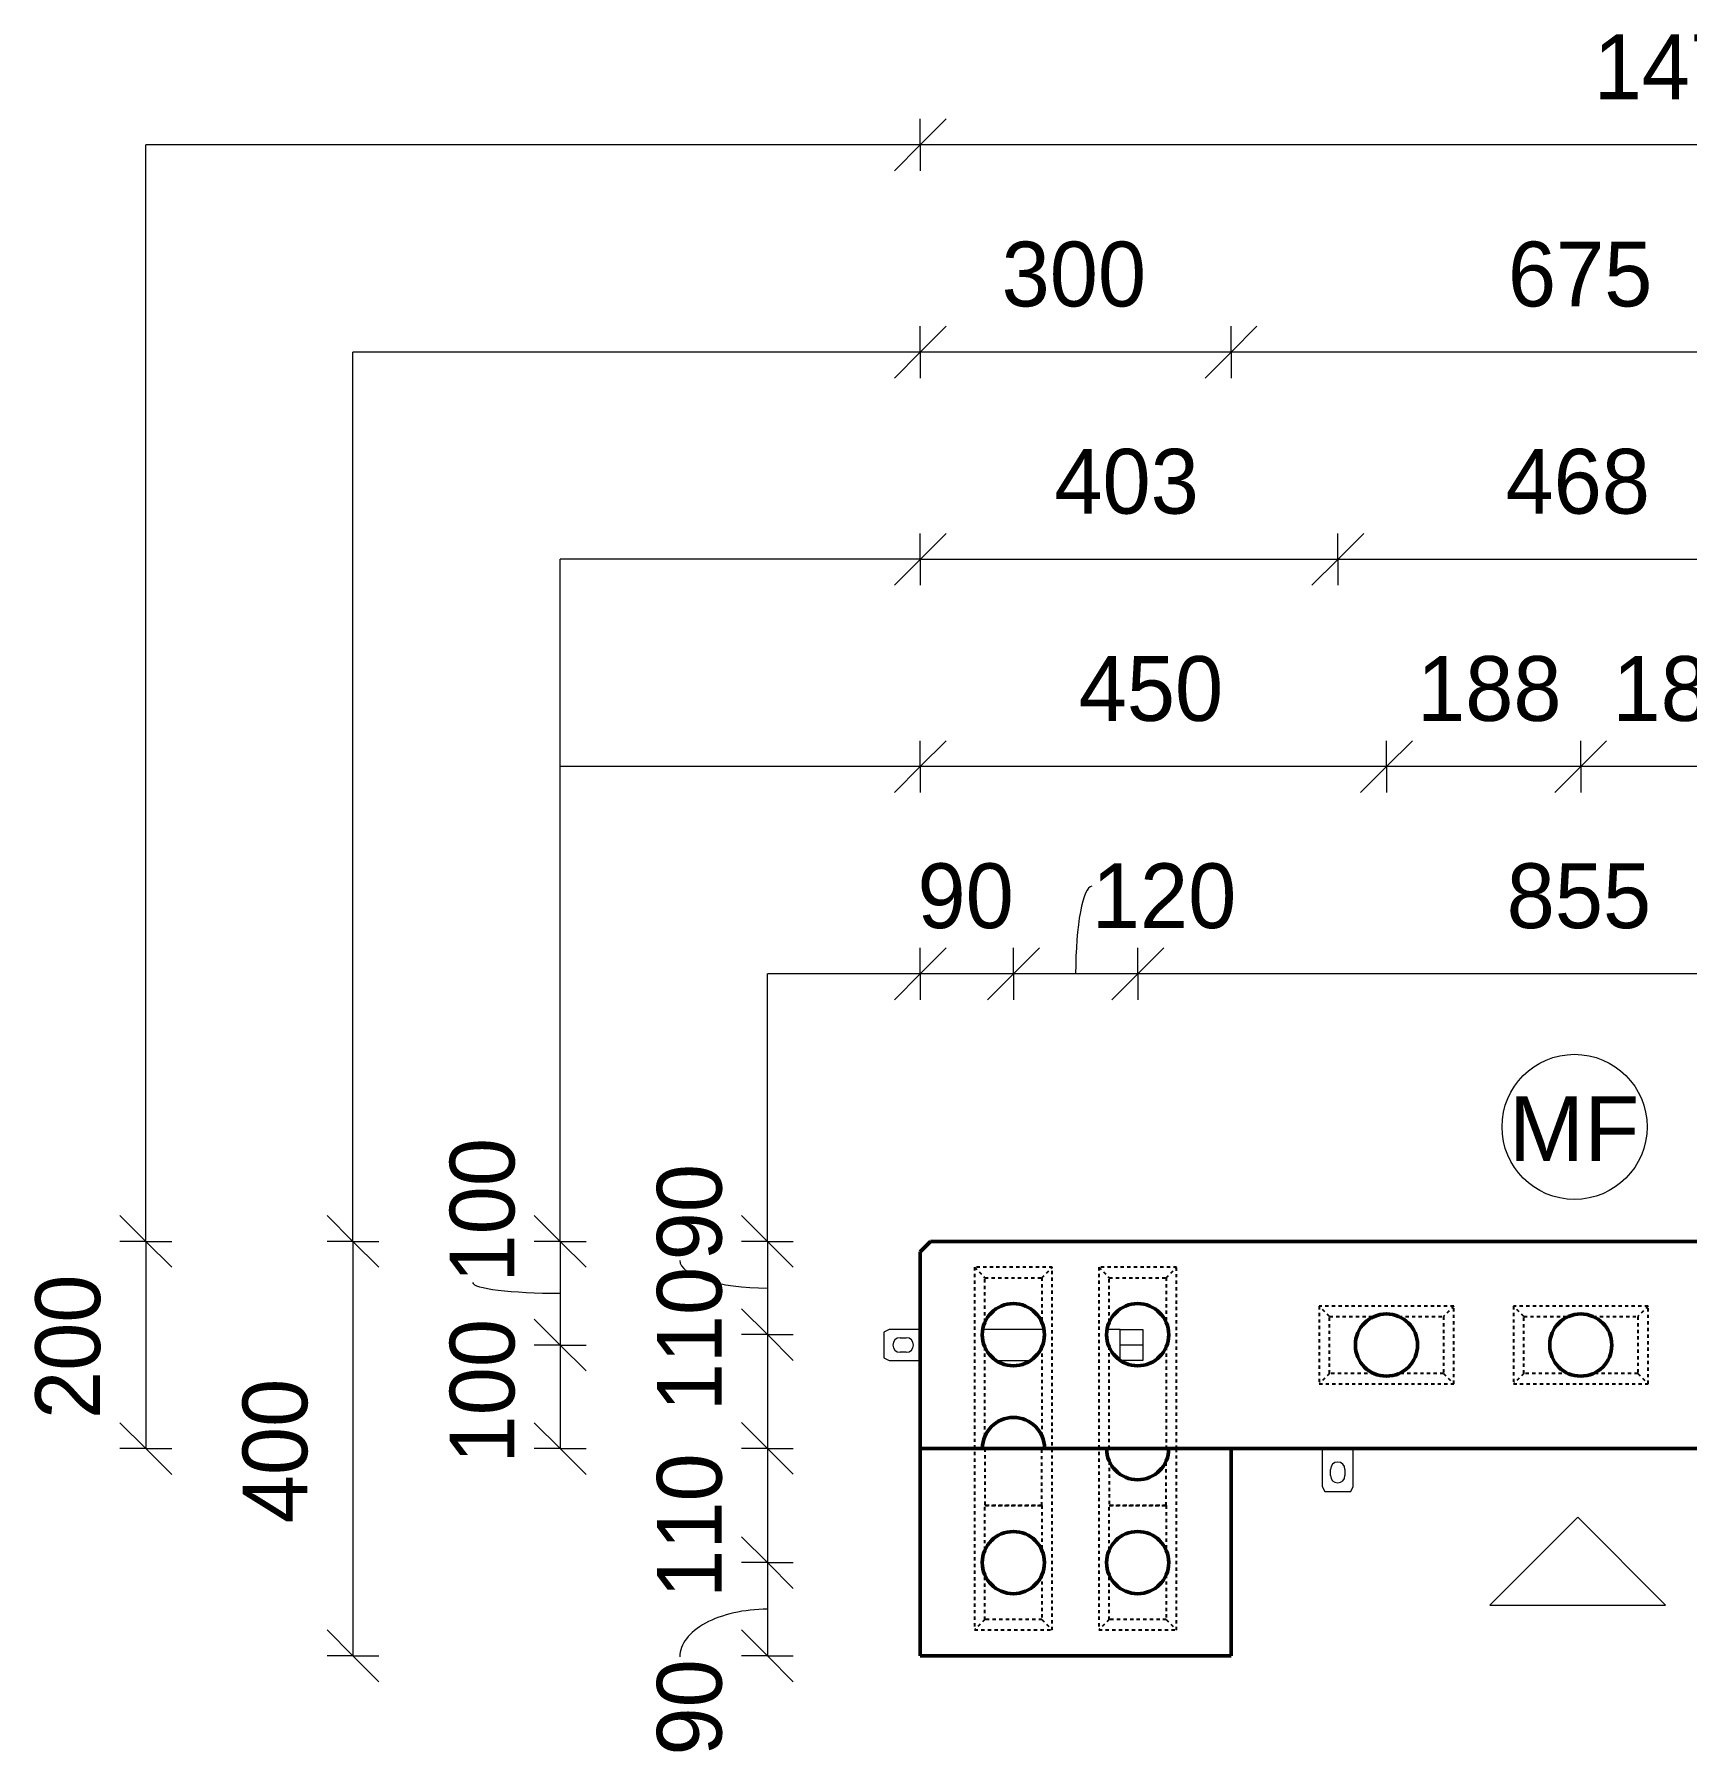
# Model space of a CAD drawing. Header units: millimetres. Extents: x -7945 to 7565, y 1067 to 22619.
# Drawn here: x -3544 to -1949, y 19968 to 21629 of the extents above; entities that cross this region are included whole.
import ezdxf

# ---------------------------------------------------------------- set-up
doc = ezdxf.new("R2010")
doc.units = ezdxf.units.MM
doc.linetypes.add('Dash', pattern=[6.36, 3.18, -3.18])
for name, color, linetype, lineweight in [('A-ANNO-DIMS', 211, 'Continuous', 9), ('A-ANNO-DIMS-25', 211, 'Continuous', 9), ('A-DETL-MBND', 5, 'Continuous', 18), ('A-GENM', 13, 'Continuous', 18), ('A-WALL', 113, 'Continuous', 25), ('A-WALL-HDLN', 110, 'Dash', 25), ('G-ANNO-TEXT', 231, 'Continuous', 9)]:
    doc.layers.add(name, color=color, linetype=linetype, lineweight=lineweight)
doc.styles.add('Arial', font='arial.ttf', dxfattribs={"height": 62.5})
doc.styles.add('Nirmala UI Semilight', font='NirmalaS.ttf', dxfattribs={"height": 62.5})
doc.dimstyles.new('Arrow_Filled_-_2_5_NI_UI', dxfattribs={"dimscale": 304.8, "dimtxt": 65.460247, "dimasz": 0.164042, "dimexe": 0.082021, "dimexo": 0.0625, "dimgap": 0.082021, "dimtad": 1, "dimdec": 4, "dimzin": 0, "dimdsep": 46, "dimtxsty": 'Nirmala UI Semilight', "dimblk1": 'OBLIQUE', "dimblk2": 'OBLIQUE', "dimsah": 1, "dimcen": 0.09, "dimazin": 0, "dimtfac": 1, "dimtdec": 4, "dimtix": 1, "dimtmove": 0, "dimatfit": 3, "dimfxl": 0.082021, "dimfxlon": 1, "dimtvp": 1, "dimtolj": 1, "dimtzin": 0, "dimarcsym": 2})
doc.dimstyles.new('Arrow_Filled_-_2_5_NI_UI_1', dxfattribs={"dimscale": 304.8, "dimtxt": 65.460247, "dimasz": 0.164042, "dimexe": 0.082021, "dimexo": 0.0625, "dimgap": 0.082021, "dimtad": 1, "dimdec": 4, "dimzin": 0, "dimdsep": 46, "dimtxsty": 'Nirmala UI Semilight', "dimblk1": 'OBLIQUE', "dimblk2": 'OBLIQUE', "dimsah": 1, "dimcen": 0.09, "dimazin": 0, "dimtfac": 1, "dimtdec": 4, "dimtix": 1, "dimtmove": 1, "dimatfit": 3, "dimfxl": 0.082021, "dimfxlon": 1, "dimtvp": 1, "dimtolj": 1, "dimtzin": 0, "dimarcsym": 2})
doc.dimstyles.new('Arrow_Filled_-_2_5_NI_UI_2', dxfattribs={"dimscale": 304.8, "dimtxt": 65.460247, "dimasz": 0.164042, "dimexe": 0.082021, "dimexo": 0.0625, "dimgap": 0.082021, "dimtad": 1, "dimdec": 4, "dimzin": 0, "dimdsep": 46, "dimtxsty": 'Nirmala UI Semilight', "dimblk1": 'OBLIQUE', "dimblk2": 'OBLIQUE', "dimsah": 1, "dimcen": 0.09, "dimazin": 0, "dimtfac": 1, "dimtdec": 4, "dimtix": 1, "dimtmove": 2, "dimatfit": 3, "dimfxl": 0.082021, "dimfxlon": 1, "dimtvp": 1, "dimtolj": 1, "dimtzin": 0, "dimarcsym": 2})

# ---------------------------------------------------------------- blocks, each defined once
blk = doc.blocks.new('RR spread anchor face based - RR-SA-0_7-110-2888042-Elevation Top1')
at = {"layer": 'A-GENM'}
for p, q in [((-6075.8, 20264.6), (-6075.8, 20228.1)), ((-6045.8, 20228.1), (-6045.8, 20264.6)), ((-6067.8, 20238.6), (-6067.8, 20244.6)), ((-6053.8, 20244.6), (-6053.8, 20238.6)), ((-6075.8, 20228.1), (-6073.3, 20223.1)), ((-6073.3, 20223.1), (-6048.3, 20223.1)), ((-6048.3, 20223.1), (-6045.8, 20228.1))]:
    blk.add_line(p, q, dxfattribs=at)
for centre, start, end in [((-6060.8, 20244.6), 0, 180), ((-6060.8, 20238.6), 180, 0)]:
    blk.add_arc(centre, 7, start, end, dxfattribs=at)
blk = doc.blocks.new('RR spread anchor face based - RR-SA-2_5-250-1726823-Elevation Top1')
at = {"layer": 'A-GENM'}
for p, q in [((-6493.8, 20379.6), (-6498.8, 20377.1)), ((-6498.8, 20377.1), (-6498.8, 20352.1)), ((-6463.8, 20379.6), (-6493.8, 20379.6)), ((-6483.3, 20371.6), (-6477.3, 20371.6)), ((-6344.8, 20379.6), (-6403.1, 20379.6)), ((-6270.8, 20379.6), (-6283.1, 20379.6)), ((-6270.8, 20379.6), (-6248.8, 20379.6)), ((-6270.8, 20364.6), (-6270.8, 20379.6)), ((-6270.8, 20364.6), (-6270.8, 20379.6)), ((-6270.8, 20350), (-6270.8, 20364.6)), ((-6248.8, 20364.6), (-6270.8, 20364.6)), ((-6270.8, 20350), (-6270.8, 20364.5)), ((-6248.8, 20379.6), (-6248.8, 20364.6)), ((-6248.8, 20364.6), (-6248.8, 20349.6)), ((-6498.8, 20352.1), (-6493.8, 20349.6)), ((-6493.8, 20349.6), (-6463.8, 20349.6)), ((-6477.3, 20357.6), (-6483.3, 20357.6)), ((-6390, 20349.6), (-6357.8, 20349.6)), ((-6248.8, 20349.6), (-6270, 20349.6))]:
    blk.add_line(p, q, dxfattribs=at)
for centre, start, end in [((-6483.3, 20364.6), 90, 270), ((-6477.3, 20364.6), 270, 90)]:
    blk.add_arc(centre, 7, start, end, dxfattribs=at)
blk = doc.blocks.new('DIMBLOCK53-Elevation Top1')
at = {"layer": 'A-ANNO-DIMS-25'}
for p, q in [((-2479.1, 20722.8), (-2454.1, 20747.8)), ((-2479.1, 20722.8), (-2479.1, 20747.8)), ((-1624.1, 20722.8), (-1599.1, 20747.8)), ((-1624.1, 20722.8), (-1624.1, 20747.8)), ((-2479.1, 20722.8), (-2504.1, 20697.8)), ((-1624.1, 20722.8), (-2479.1, 20722.8)), ((-2479.1, 20722.8), (-2479.1, 20697.8)), ((-1624.1, 20722.8), (-1649.1, 20697.8)), ((-1624.1, 20722.8), (-1624.1, 20697.8))]:
    blk.add_line(p, q, dxfattribs=at)
at = {"layer": 'A-ANNO-DIMS-25', "color": 0, "insert": (-2123.1, 20829.4), "char_height": 62.5, "width": 171.387, "attachment_point": 1, "line_spacing_factor": 1.142579, "style": 'Nirmala UI Semilight'}
blk.add_mtext('855', dxfattribs=at)
blk = doc.blocks.new('_Oblique')
at = {"color": 0, "linetype": 'ByBlock', "lineweight": -2}
blk.add_line((-0.5, -0.5), (0.5, 0.5), dxfattribs=at)
blk = doc.blocks.new('DIMBLOCK54-Elevation Top1')
at = {"layer": 'A-ANNO-DIMS-25'}
for p, q in [((-2599.1, 20722.8), (-2574.1, 20747.8)), ((-2599.1, 20722.8), (-2599.1, 20747.8)), ((-2479.1, 20722.8), (-2454.1, 20747.8)), ((-2479.1, 20722.8), (-2479.1, 20747.8)), ((-2599.1, 20722.8), (-2624.1, 20697.8)), ((-2479.1, 20722.8), (-2599.1, 20722.8)), ((-2599.1, 20722.8), (-2599.1, 20697.8)), ((-2479.1, 20722.8), (-2504.1, 20697.8)), ((-2479.1, 20722.8), (-2479.1, 20697.8))]:
    blk.add_line(p, q, dxfattribs=at)
blk.add_ellipse((-2523.5, 20722.8), major_axis=(0, 84.5), ratio=0.185305, start_param=0, end_param=1.570796, dxfattribs=at)
at = {"layer": 'A-ANNO-DIMS-25', "color": 0, "insert": (-2523.5, 20829.4), "char_height": 62.5, "width": 154.248, "attachment_point": 1, "line_spacing_factor": 1.142579, "style": 'Nirmala UI Semilight'}
blk.add_mtext('120', dxfattribs=at)
blk = doc.blocks.new('DIMBLOCK55-Elevation Top1')
at = {"layer": 'A-ANNO-DIMS-25'}
for p, q in [((-2689.1, 20722.8), (-2664.1, 20747.8)), ((-2689.1, 20722.8), (-2689.1, 20747.8)), ((-2599.1, 20722.8), (-2574.1, 20747.8)), ((-2599.1, 20722.8), (-2599.1, 20747.8)), ((-2689.1, 20722.8), (-2714.1, 20697.8)), ((-2599.1, 20722.8), (-2689.1, 20722.8)), ((-2689.1, 20722.8), (-2689.1, 20697.8)), ((-2599.1, 20722.8), (-2624.1, 20697.8)), ((-2599.1, 20722.8), (-2599.1, 20697.8))]:
    blk.add_line(p, q, dxfattribs=at)
at = {"layer": 'A-ANNO-DIMS-25', "color": 0, "insert": (-2691.8, 20829.4), "char_height": 62.5, "width": 114.258, "attachment_point": 1, "line_spacing_factor": 1.142579, "style": 'Nirmala UI Semilight'}
blk.add_mtext('90', dxfattribs=at)
blk = doc.blocks.new('DIMBLOCK57-Elevation Top1')
at = {"layer": 'A-ANNO-DIMS-25'}
for p, q in [((-2051.6, 20922.8), (-2026.6, 20947.8)), ((-2051.6, 20922.8), (-2051.6, 20947.8)), ((-1864.1, 20922.8), (-1839.1, 20947.8)), ((-1864.1, 20922.8), (-1864.1, 20947.8)), ((-2051.6, 20922.8), (-2076.6, 20897.8)), ((-1864.1, 20922.8), (-2051.6, 20922.8)), ((-2051.6, 20922.8), (-2051.6, 20897.8)), ((-1864.1, 20922.8), (-1889.1, 20897.8)), ((-1864.1, 20922.8), (-1864.1, 20897.8))]:
    blk.add_line(p, q, dxfattribs=at)
at = {"layer": 'A-ANNO-DIMS-25', "color": 0, "insert": (-2020.9, 21029.4), "char_height": 62.5, "width": 151.392, "attachment_point": 1, "line_spacing_factor": 1.142579, "style": 'Nirmala UI Semilight'}
blk.add_mtext('187', dxfattribs=at)
blk = doc.blocks.new('DIMBLOCK58-Elevation Top1')
at = {"layer": 'A-ANNO-DIMS-25'}
for p, q in [((-2239.1, 20922.8), (-2214.1, 20947.8)), ((-2239.1, 20922.8), (-2239.1, 20947.8)), ((-2051.6, 20922.8), (-2026.6, 20947.8)), ((-2051.6, 20922.8), (-2051.6, 20947.8)), ((-2239.1, 20922.8), (-2264.1, 20897.8)), ((-2051.6, 20922.8), (-2239.1, 20922.8)), ((-2239.1, 20922.8), (-2239.1, 20897.8)), ((-2051.6, 20922.8), (-2076.6, 20897.8)), ((-2051.6, 20922.8), (-2051.6, 20897.8))]:
    blk.add_line(p, q, dxfattribs=at)
at = {"layer": 'A-ANNO-DIMS-25', "color": 0, "insert": (-2209.6, 21029.4), "char_height": 62.5, "width": 154.248, "attachment_point": 1, "line_spacing_factor": 1.142579, "style": 'Nirmala UI Semilight'}
blk.add_mtext('188', dxfattribs=at)
blk = doc.blocks.new('DIMBLOCK59-Elevation Top1')
at = {"layer": 'A-ANNO-DIMS-25'}
for p, q in [((-2689.1, 20922.8), (-2664.1, 20947.8)), ((-2689.1, 20922.8), (-2689.1, 20947.8)), ((-2239.1, 20922.8), (-2214.1, 20947.8)), ((-2239.1, 20922.8), (-2239.1, 20947.8)), ((-2689.1, 20922.8), (-2714.1, 20897.8)), ((-2239.1, 20922.8), (-2689.1, 20922.8)), ((-2689.1, 20922.8), (-2689.1, 20897.8)), ((-2239.1, 20922.8), (-2264.1, 20897.8)), ((-2239.1, 20922.8), (-2239.1, 20897.8))]:
    blk.add_line(p, q, dxfattribs=at)
at = {"layer": 'A-ANNO-DIMS-25', "color": 0, "insert": (-2536.2, 21029.4), "char_height": 62.5, "width": 172.815, "attachment_point": 1, "line_spacing_factor": 1.142579, "style": 'Nirmala UI Semilight'}
blk.add_mtext('450', dxfattribs=at)
blk = doc.blocks.new('DIMBLOCK61-Elevation Top1')
at = {"layer": 'A-ANNO-DIMS-25'}
for p, q in [((-2286.1, 21122.8), (-2261.1, 21147.8)), ((-2286.1, 21122.8), (-2286.1, 21147.8)), ((-1818.1, 21122.8), (-1793.1, 21147.8)), ((-1818.1, 21122.8), (-1818.1, 21147.8)), ((-2286.1, 21122.8), (-2311.1, 21097.8)), ((-1818.1, 21122.8), (-2286.1, 21122.8)), ((-2286.1, 21122.8), (-2286.1, 21097.8)), ((-1818.1, 21122.8), (-1843.1, 21097.8)), ((-1818.1, 21122.8), (-1818.1, 21097.8))]:
    blk.add_line(p, q, dxfattribs=at)
at = {"layer": 'A-ANNO-DIMS-25', "color": 0, "insert": (-2124.2, 21229.4), "char_height": 62.5, "width": 172.815, "attachment_point": 1, "line_spacing_factor": 1.142579, "style": 'Nirmala UI Semilight'}
blk.add_mtext('468', dxfattribs=at)
blk = doc.blocks.new('DIMBLOCK62-Elevation Top1')
at = {"layer": 'A-ANNO-DIMS-25'}
for p, q in [((-2689.1, 21122.8), (-2664.1, 21147.8)), ((-2689.1, 21122.8), (-2689.1, 21147.8)), ((-2286.1, 21122.8), (-2261.1, 21147.8)), ((-2286.1, 21122.8), (-2286.1, 21147.8)), ((-2689.1, 21122.8), (-2714.1, 21097.8)), ((-2286.1, 21122.8), (-2689.1, 21122.8)), ((-2689.1, 21122.8), (-2689.1, 21097.8)), ((-2286.1, 21122.8), (-2311.1, 21097.8)), ((-2286.1, 21122.8), (-2286.1, 21097.8))]:
    blk.add_line(p, q, dxfattribs=at)
at = {"layer": 'A-ANNO-DIMS-25', "color": 0, "insert": (-2559.7, 21229.4), "char_height": 62.5, "width": 172.815, "attachment_point": 1, "line_spacing_factor": 1.142579, "style": 'Nirmala UI Semilight'}
blk.add_mtext('403', dxfattribs=at)
blk = doc.blocks.new('DIMBLOCK64-Elevation Top1')
at = {"layer": 'A-ANNO-DIMS-25'}
for p, q in [((-2389.1, 21322.8), (-2364.1, 21347.8)), ((-2389.1, 21322.8), (-2389.1, 21347.8)), ((-1714.1, 21322.8), (-1689.1, 21347.8)), ((-1714.1, 21322.8), (-1714.1, 21347.8)), ((-2389.1, 21322.8), (-2414.1, 21297.8)), ((-1714.1, 21322.8), (-2389.1, 21322.8)), ((-2389.1, 21322.8), (-2389.1, 21297.8)), ((-1714.1, 21322.8), (-1739.1, 21297.8)), ((-1714.1, 21322.8), (-1714.1, 21297.8))]:
    blk.add_line(p, q, dxfattribs=at)
at = {"layer": 'A-ANNO-DIMS-25', "color": 0, "insert": (-2121.9, 21429.4), "char_height": 62.5, "width": 168.53, "attachment_point": 1, "line_spacing_factor": 1.142579, "style": 'Nirmala UI Semilight'}
blk.add_mtext('675', dxfattribs=at)
blk = doc.blocks.new('DIMBLOCK65-Elevation Top1')
at = {"layer": 'A-ANNO-DIMS-25'}
for p, q in [((-2689.1, 21322.8), (-2664.1, 21347.8)), ((-2689.1, 21322.8), (-2689.1, 21347.8)), ((-2389.1, 21322.8), (-2364.1, 21347.8)), ((-2389.1, 21322.8), (-2389.1, 21347.8)), ((-2689.1, 21322.8), (-2714.1, 21297.8)), ((-2389.1, 21322.8), (-2689.1, 21322.8)), ((-2689.1, 21322.8), (-2689.1, 21297.8)), ((-2389.1, 21322.8), (-2414.1, 21297.8)), ((-2389.1, 21322.8), (-2389.1, 21297.8))]:
    blk.add_line(p, q, dxfattribs=at)
at = {"layer": 'A-ANNO-DIMS-25', "color": 0, "insert": (-2610.6, 21429.4), "char_height": 62.5, "width": 171.387, "attachment_point": 1, "line_spacing_factor": 1.142579, "style": 'Nirmala UI Semilight'}
blk.add_mtext('300', dxfattribs=at)
blk = doc.blocks.new('DIMBLOCK66-Elevation Top1')
at = {"layer": 'A-ANNO-DIMS-25'}
for p, q in [((-2689.1, 21522.8), (-2664.1, 21547.8)), ((-2689.1, 21522.8), (-2689.1, 21547.8)), ((-1214.1, 21522.8), (-1189.1, 21547.8)), ((-1214.1, 21522.8), (-1214.1, 21547.8)), ((-2689.1, 21522.8), (-2714.1, 21497.8)), ((-1214.1, 21522.8), (-2689.1, 21522.8)), ((-2689.1, 21522.8), (-2689.1, 21497.8)), ((-1214.1, 21522.8), (-1239.1, 21497.8)), ((-1214.1, 21522.8), (-1214.1, 21497.8))]:
    blk.add_line(p, q, dxfattribs=at)
at = {"layer": 'A-ANNO-DIMS-25', "color": 0, "insert": (-2039.1, 21629.4), "char_height": 62.5, "width": 209.949, "attachment_point": 1, "line_spacing_factor": 1.142579, "style": 'Nirmala UI Semilight'}
blk.add_mtext('1475', dxfattribs=at)
blk = doc.blocks.new('DIMBLOCK67-Elevation Top1')
at = {"layer": 'A-ANNO-DIMS-25'}
for p, q in [((-2836.7, 20464.6), (-2861.7, 20489.6)), ((-2836.7, 20464.6), (-2861.7, 20464.6)), ((-2836.7, 20464.6), (-2836.7, 20374.6)), ((-2836.7, 20464.6), (-2811.7, 20439.6)), ((-2836.7, 20464.6), (-2811.7, 20464.6)), ((-2836.7, 20374.6), (-2861.7, 20399.6)), ((-2836.7, 20374.6), (-2861.7, 20374.6)), ((-2836.7, 20374.6), (-2811.7, 20349.6)), ((-2836.7, 20374.6), (-2811.7, 20374.6))]:
    blk.add_line(p, q, dxfattribs=at)
blk.add_ellipse((-2836.7, 20446.3), major_axis=(84.5, 0), ratio=0.316147, start_param=3.141593, end_param=4.712389, dxfattribs=at)
at = {"layer": 'A-ANNO-DIMS-25', "color": 0, "insert": (-2943.3, 20446.3), "char_height": 62.5, "width": 114.258, "attachment_point": 1, "rotation": 90, "line_spacing_factor": 1.142579, "style": 'Nirmala UI Semilight'}
blk.add_mtext('90', dxfattribs=at)
blk = doc.blocks.new('DIMBLOCK68-Elevation Top1')
at = {"layer": 'A-ANNO-DIMS-25'}
for p, q in [((-2836.7, 20374.6), (-2861.7, 20399.6)), ((-2836.7, 20374.6), (-2861.7, 20374.6)), ((-2836.7, 20374.6), (-2836.7, 20264.8)), ((-2836.7, 20374.6), (-2811.7, 20349.6)), ((-2836.7, 20374.6), (-2811.7, 20374.6)), ((-2836.7, 20264.8), (-2861.7, 20289.8)), ((-2836.7, 20264.8), (-2861.7, 20264.8)), ((-2836.7, 20264.8), (-2811.7, 20239.8)), ((-2836.7, 20264.8), (-2811.7, 20264.8))]:
    blk.add_line(p, q, dxfattribs=at)
at = {"layer": 'A-ANNO-DIMS-25', "color": 0, "insert": (-2943.3, 20300.6), "char_height": 62.5, "width": 137.109, "attachment_point": 1, "rotation": 90, "line_spacing_factor": 1.142579, "style": 'Nirmala UI Semilight'}
blk.add_mtext('110', dxfattribs=at)
blk = doc.blocks.new('DIMBLOCK69-Elevation Top1')
at = {"layer": 'A-ANNO-DIMS-25'}
for p, q in [((-2836.7, 20264.8), (-2861.7, 20289.8)), ((-2836.7, 20264.8), (-2861.7, 20264.8)), ((-2836.7, 20264.8), (-2836.7, 20154.6)), ((-2836.7, 20264.8), (-2811.7, 20239.8)), ((-2836.7, 20264.8), (-2811.7, 20264.8)), ((-2836.7, 20154.6), (-2861.7, 20179.6)), ((-2836.7, 20154.6), (-2861.7, 20154.6)), ((-2836.7, 20154.6), (-2811.7, 20129.6)), ((-2836.7, 20154.6), (-2811.7, 20154.6))]:
    blk.add_line(p, q, dxfattribs=at)
at = {"layer": 'A-ANNO-DIMS-25', "color": 0, "insert": (-2943.3, 20120.6), "char_height": 62.5, "width": 137.109, "attachment_point": 1, "rotation": 90, "line_spacing_factor": 1.142579, "style": 'Nirmala UI Semilight'}
blk.add_mtext('110', dxfattribs=at)
blk = doc.blocks.new('DIMBLOCK70-Elevation Top1')
at = {"layer": 'A-ANNO-DIMS-25'}
for p, q in [((-2836.7, 20154.6), (-2861.7, 20179.6)), ((-2836.7, 20154.6), (-2861.7, 20154.6)), ((-2836.7, 20154.6), (-2836.7, 20064.6)), ((-2836.7, 20154.6), (-2811.7, 20129.6)), ((-2836.7, 20154.6), (-2811.7, 20154.6)), ((-2836.7, 20064.6), (-2861.7, 20089.6)), ((-2836.7, 20064.6), (-2861.7, 20064.6)), ((-2836.7, 20064.6), (-2811.7, 20039.6)), ((-2836.7, 20064.6), (-2811.7, 20064.6))]:
    blk.add_line(p, q, dxfattribs=at)
blk.add_ellipse((-2836.7, 20063.6), major_axis=(84.5, 0), ratio=0.544094, start_param=1.570796, end_param=3.141593, dxfattribs=at)
at = {"layer": 'A-ANNO-DIMS-25', "color": 0, "insert": (-2943.3, 19968.4), "char_height": 62.5, "width": 114.258, "attachment_point": 1, "rotation": 90, "line_spacing_factor": 1.142579, "style": 'Nirmala UI Semilight'}
blk.add_mtext('90', dxfattribs=at)
blk = doc.blocks.new('DIMBLOCK71-Elevation Top1')
at = {"layer": 'A-ANNO-DIMS-25'}
for p, q in [((-3036.7, 20464.6), (-3061.7, 20489.6)), ((-3036.7, 20464.6), (-3061.7, 20464.6)), ((-3036.7, 20464.6), (-3036.7, 20364.6)), ((-3036.7, 20464.6), (-3011.7, 20439.6)), ((-3036.7, 20464.6), (-3011.7, 20464.6)), ((-3036.7, 20364.6), (-3061.7, 20389.6)), ((-3036.7, 20364.6), (-3061.7, 20364.6)), ((-3036.7, 20364.6), (-3011.7, 20339.6)), ((-3036.7, 20364.6), (-3011.7, 20364.6))]:
    blk.add_line(p, q, dxfattribs=at)
blk.add_ellipse((-3036.7, 20424.9), major_axis=(84.5, 0), ratio=0.122469, start_param=3.141593, end_param=4.712389, dxfattribs=at)
at = {"layer": 'A-ANNO-DIMS-25', "color": 0, "insert": (-3143.3, 20424.9), "char_height": 62.5, "width": 154.248, "attachment_point": 1, "rotation": 90, "line_spacing_factor": 1.142579, "style": 'Nirmala UI Semilight'}
blk.add_mtext('100', dxfattribs=at)
blk = doc.blocks.new('DIMBLOCK72-Elevation Top1')
at = {"layer": 'A-ANNO-DIMS-25'}
for p, q in [((-3036.7, 20364.6), (-3061.7, 20389.6)), ((-3036.7, 20364.6), (-3061.7, 20364.6)), ((-3036.7, 20364.6), (-3036.7, 20264.6)), ((-3036.7, 20364.6), (-3011.7, 20339.6)), ((-3036.7, 20364.6), (-3011.7, 20364.6)), ((-3036.7, 20264.6), (-3061.7, 20289.6)), ((-3036.7, 20264.6), (-3061.7, 20264.6)), ((-3036.7, 20264.6), (-3011.7, 20239.6)), ((-3036.7, 20264.6), (-3011.7, 20264.6))]:
    blk.add_line(p, q, dxfattribs=at)
at = {"layer": 'A-ANNO-DIMS-25', "color": 0, "insert": (-3143.3, 20250.3), "char_height": 62.5, "width": 154.248, "attachment_point": 1, "rotation": 90, "line_spacing_factor": 1.142579, "style": 'Nirmala UI Semilight'}
blk.add_mtext('100', dxfattribs=at)
blk = doc.blocks.new('DIMBLOCK73-Elevation Top1')
at = {"layer": 'A-ANNO-DIMS-25'}
for p, q in [((-3236.7, 20464.6), (-3261.7, 20489.6)), ((-3236.7, 20464.6), (-3261.7, 20464.6)), ((-3236.7, 20464.6), (-3236.7, 20064.6)), ((-3236.7, 20464.6), (-3211.7, 20439.6)), ((-3236.7, 20464.6), (-3211.7, 20464.6)), ((-3236.7, 20064.6), (-3261.7, 20089.6)), ((-3236.7, 20064.6), (-3261.7, 20064.6)), ((-3236.7, 20064.6), (-3211.7, 20039.6)), ((-3236.7, 20064.6), (-3211.7, 20064.6))]:
    blk.add_line(p, q, dxfattribs=at)
at = {"layer": 'A-ANNO-DIMS-25', "color": 0, "insert": (-3343.3, 20192.6), "char_height": 62.5, "width": 172.815, "attachment_point": 1, "rotation": 90, "line_spacing_factor": 1.142579, "style": 'Nirmala UI Semilight'}
blk.add_mtext('400', dxfattribs=at)
blk = doc.blocks.new('DIMBLOCK74-Elevation Top1')
at = {"layer": 'A-ANNO-DIMS-25'}
for p, q in [((-3436.7, 20464.6), (-3461.7, 20489.6)), ((-3436.7, 20464.6), (-3461.7, 20464.6)), ((-3436.7, 20464.6), (-3436.7, 20264.6)), ((-3436.7, 20464.6), (-3411.7, 20439.6)), ((-3436.7, 20464.6), (-3411.7, 20464.6)), ((-3436.7, 20264.6), (-3461.7, 20289.6)), ((-3436.7, 20264.6), (-3461.7, 20264.6)), ((-3436.7, 20264.6), (-3411.7, 20239.6)), ((-3436.7, 20264.6), (-3411.7, 20264.6))]:
    blk.add_line(p, q, dxfattribs=at)
at = {"layer": 'A-ANNO-DIMS-25', "color": 0, "insert": (-3543.3, 20293.2), "char_height": 62.5, "width": 171.387, "attachment_point": 1, "rotation": 90, "line_spacing_factor": 1.142579, "style": 'Nirmala UI Semilight'}
blk.add_mtext('200', dxfattribs=at)

msp = doc.modelspace()

# ---------------------------------------------------------------- linework, layer by layer
at = {"layer": 'A-DETL-MBND'}
for p, q in [((-3436.71819, 20464.5695), (-3436.71819, 21522.84523)), ((-2689.14972, 21522.84523), (-3436.71819, 21522.84523)), ((-3236.71819, 20464.5695), (-3236.71819, 21322.84523)), ((-2689.14972, 21322.84523), (-3236.71819, 21322.84523)), ((-3036.71819, 20464.5695), (-3036.71819, 21122.84523)), ((-2689.14972, 21122.84523), (-3036.71819, 21122.84523)), ((-2689.14972, 20922.84523), (-3036.71819, 20922.84523)), ((-2836.71819, 20464.5695), (-2836.71819, 20722.84523)), ((-2689.14972, 20722.84523), (-2836.71819, 20722.84523)), ((-2054.55755, 20198.50282), (-2139.41037, 20113.65)), ((-1969.70474, 20113.65), (-2054.55755, 20198.50282)), ((-2139.41037, 20113.65), (-1969.70474, 20113.65))]:
    msp.add_line(p, q, dxfattribs=at)
msp.add_circle((-2057.58537, 20575.14057), 70, dxfattribs=at)
at = {"layer": 'A-WALL', "lineweight": 50}
for p, q in [((-2679.14714, 20464.5695), (-2689.14972, 20454.56692)), ((-1224.1523, 20464.5695), (-2679.14714, 20464.5695)), ((-2689.14972, 20454.56692), (-2689.14972, 20064.5695)), ((-1214.14972, 20264.5695), (-2689.14972, 20264.5695)), ((-2389.14972, 20064.5695), (-2389.14972, 20264.5695)), ((-2689.14972, 20064.5695), (-2389.14972, 20064.5695))]:
    msp.add_line(p, q, dxfattribs=at)
for centre, start, end in [((-2599.27472, 20374.5695), 90, 270), ((-2599.27472, 20374.5695), 270, 90), ((-2479.27472, 20374.5695), 90, 270), ((-2479.27472, 20374.5695), 270, 90), ((-2239.14972, 20364.5695), 90, 270), ((-2239.14972, 20364.5695), 270, 90), ((-2051.58722, 20364.5695), 90, 270), ((-2051.58722, 20364.5695), 270, 90), ((-2599.14972, 20264.757), 360, 180), ((-2599.14972, 20264.757), 180, 180.35810095), ((-2599.14972, 20264.757), 359.64189905, 360), ((-2479.27472, 20264.5695), 180, 270), ((-2479.27472, 20264.5695), 270, 0), ((-2599.27472, 20154.5695), 90, 270), ((-2599.27472, 20154.5695), 270, 90), ((-2479.27472, 20154.5695), 90, 270), ((-2479.27472, 20154.5695), 270, 90)]:
    msp.add_arc(centre, 30, start, end, dxfattribs=at)
at = {"layer": 'A-WALL-HDLN'}
for p, q in [((-2561.64972, 20439.5695), (-2636.64972, 20439.5695)), ((-2636.64972, 20439.5695), (-2626.64972, 20429.5695)), ((-2636.64972, 20439.5695), (-2636.64972, 20089.5695)), ((-2571.64972, 20429.5695), (-2561.64972, 20439.5695)), ((-2561.64972, 20089.5695), (-2561.64972, 20439.5695)), ((-2441.64972, 20439.5695), (-2516.64972, 20439.5695)), ((-2516.64972, 20439.5695), (-2516.64972, 20089.5695)), ((-2516.64972, 20439.5695), (-2506.64972, 20429.5695)), ((-2451.64972, 20429.5695), (-2441.64972, 20439.5695)), ((-2441.64972, 20264.5695), (-2441.64972, 20439.5695)), ((-2626.64972, 20386.8418), (-2626.64972, 20429.5695)), ((-2626.64972, 20429.5695), (-2571.64972, 20429.5695)), ((-2571.64972, 20429.5695), (-2571.64972, 20386.26819)), ((-2506.64972, 20386.8418), (-2506.64972, 20429.5695)), ((-2506.64972, 20429.5695), (-2451.64972, 20429.5695)), ((-2451.64972, 20429.5695), (-2451.64972, 20386.26819)), ((-2174.14972, 20402.0695), (-2304.14972, 20402.0695)), ((-2304.14972, 20402.0695), (-2304.14972, 20327.0695)), ((-2294.14972, 20392.0695), (-2304.14972, 20402.0695)), ((-2174.14972, 20402.0695), (-2184.14972, 20392.0695)), ((-2174.14972, 20327.0695), (-2174.14972, 20402.0695)), ((-1986.58722, 20402.0695), (-2116.58722, 20402.0695)), ((-2116.58722, 20402.0695), (-2116.58722, 20327.0695)), ((-2106.58722, 20392.0695), (-2116.58722, 20402.0695)), ((-1986.58722, 20402.0695), (-1996.58722, 20392.0695)), ((-1986.58722, 20327.0695), (-1986.58722, 20402.0695)), ((-2294.14972, 20392.0695), (-2251.1393, 20392.0695)), ((-2294.14972, 20337.0695), (-2294.14972, 20392.0695)), ((-2227.16014, 20392.0695), (-2184.14972, 20392.0695)), ((-2184.14972, 20392.0695), (-2184.14972, 20337.0695)), ((-2106.58722, 20392.0695), (-2063.5768, 20392.0695)), ((-2106.58722, 20337.0695), (-2106.58722, 20392.0695)), ((-2039.59764, 20392.0695), (-1996.58722, 20392.0695)), ((-1996.58722, 20392.0695), (-1996.58722, 20337.0695)), ((-2626.64972, 20276.74658), (-2626.64972, 20362.2972)), ((-2571.64972, 20362.87081), (-2571.64972, 20276.74658)), ((-2506.64972, 20264.5695), (-2506.64972, 20362.2972)), ((-2451.64972, 20362.87081), (-2451.64972, 20264.5695)), ((-2294.14972, 20337.0695), (-2304.14972, 20327.0695)), ((-2251.1393, 20337.0695), (-2294.14972, 20337.0695)), ((-2184.14972, 20337.0695), (-2227.16014, 20337.0695)), ((-2184.14972, 20337.0695), (-2174.14972, 20327.0695)), ((-2106.58722, 20337.0695), (-2116.58722, 20327.0695)), ((-2063.5768, 20337.0695), (-2106.58722, 20337.0695)), ((-1996.58722, 20337.0695), (-2039.59764, 20337.0695)), ((-1996.58722, 20337.0695), (-1986.58722, 20327.0695)), ((-2304.14972, 20327.0695), (-2174.14972, 20327.0695)), ((-2116.58722, 20327.0695), (-1986.58722, 20327.0695)), ((-2626.64972, 20264.5695), (-2626.64972, 20209.757)), ((-2571.64972, 20209.757), (-2571.64972, 20264.5695)), ((-2441.64972, 20089.5695), (-2441.64972, 20264.51989)), ((-2506.64972, 20252.2972), (-2506.64972, 20209.757)), ((-2451.64972, 20209.757), (-2451.64972, 20252.87081)), ((-2626.64972, 20209.757), (-2626.74347, 20209.66325)), ((-2626.74347, 20209.66325), (-2626.64972, 20209.5695)), ((-2626.74347, 20209.66325), (-2571.55597, 20209.66325)), ((-2571.64972, 20209.757), (-2626.64972, 20209.757)), ((-2626.64972, 20166.8418), (-2626.64972, 20209.5695)), ((-2626.64972, 20209.5695), (-2571.64972, 20209.5695)), ((-2571.55597, 20209.66325), (-2571.64972, 20209.757)), ((-2571.64972, 20209.5695), (-2571.55597, 20209.66325)), ((-2571.64972, 20209.5695), (-2571.64972, 20166.26819)), ((-2506.64972, 20209.757), (-2506.74347, 20209.66325)), ((-2506.74347, 20209.66325), (-2506.64972, 20209.5695)), ((-2506.74347, 20209.66325), (-2451.55597, 20209.66325)), ((-2451.64972, 20209.757), (-2506.64972, 20209.757)), ((-2506.64972, 20166.8418), (-2506.64972, 20209.5695)), ((-2506.64972, 20209.5695), (-2451.64972, 20209.5695)), ((-2451.55597, 20209.66325), (-2451.64972, 20209.757)), ((-2451.64972, 20209.5695), (-2451.55597, 20209.66325)), ((-2451.64972, 20209.5695), (-2451.64972, 20166.26819)), ((-2626.64972, 20099.5695), (-2626.64972, 20142.2972)), ((-2571.64972, 20142.87081), (-2571.64972, 20099.5695)), ((-2506.64972, 20099.5695), (-2506.64972, 20142.2972)), ((-2451.64972, 20142.87081), (-2451.64972, 20099.5695)), ((-2626.64972, 20099.5695), (-2636.64972, 20089.5695)), ((-2571.64972, 20099.5695), (-2626.64972, 20099.5695)), ((-2571.64972, 20099.5695), (-2561.64972, 20089.5695)), ((-2506.64972, 20099.5695), (-2516.64972, 20089.5695)), ((-2451.64972, 20099.5695), (-2506.64972, 20099.5695)), ((-2451.64972, 20099.5695), (-2441.64972, 20089.5695)), ((-2636.64972, 20089.5695), (-2561.64972, 20089.5695)), ((-2516.64972, 20089.5695), (-2441.64972, 20089.5695))]:
    msp.add_line(p, q, dxfattribs=at)

# ---------------------------------------------------------------- block references
at = {"layer": 'A-GENM'}
for name in ['RR spread anchor face based - RR-SA-2_5-250-1726823-Elevation Top1', 'RR spread anchor face based - RR-SA-0_7-110-2888042-Elevation Top1']:
    msp.add_blockref(name, (3774.65411, 0), dxfattribs=at)

# ---------------------------------------------------------------- texts
at = {"layer": 'G-ANNO-TEXT', "color": 7, "insert": (-2121.0774, 20604.60965), "char_height": 62.5, "width": 150.3164062, "attachment_point": 1, "rotation": 0.00066301, "style": 'Arial'}
msp.add_mtext('MF', dxfattribs=at)

# ---------------------------------------------------------------- dimensions: what is measured, and where the dimension line sits
at = {"layer": 'A-ANNO-DIMS'}
for base, p1, p2, angle, override, picture, middle in [((-2689.14972, 21522.84523), (-1214.14972, 21497.84523), (-2689.14972, 21497.84523), 0, {"dimpost": '<>', "dimfxl": 1475}, 'DIMBLOCK66-Elevation Top1', (-1951.64972, 21580.31559)), ((-3436.71819, 20264.5695), (-3411.71819, 20464.5695), (-3411.71819, 20264.5695), 90, {"dimpost": '<>', "dimfxl": 200}, 'DIMBLOCK74-Elevation Top1', (-3494.01422, 20364.5695)), ((-3236.71819, 20064.5695), (-3211.71819, 20464.5695), (-3211.71819, 20064.5695), 90, {"dimpost": '<>', "dimfxl": 400}, 'DIMBLOCK73-Elevation Top1', (-3294.01422, 20264.5695)), ((-3036.71819, 20264.5695), (-3011.71819, 20364.5695), (-3011.71819, 20264.5695), 90, {"dimpost": '<>', "dimfxl": 100}, 'DIMBLOCK72-Elevation Top1', (-3094.18856, 20314.5695))]:
    dim = msp.add_linear_dim(base=base, p1=p1, p2=p2, angle=angle, dimstyle='Arrow_Filled_-_2_5_NI_UI', override=override, dxfattribs=at)
    dim.commit()
    dim.dimension.update_dxf_attribs({"geometry": picture, "text_midpoint": middle})
for base, p1, p2, override, picture, middle in [((-2689.14972, 21322.84523), (-2389.14972, 21297.84523), (-2689.14972, 21297.84523), {"dimpost": '<>', "dimfxl": 300}, 'DIMBLOCK65-Elevation Top1', (-2539.14972, 21380.16304)), ((-2389.14972, 21322.84523), (-1714.14972, 21297.84523), (-2389.14972, 21297.84523), {"dimpost": '<>', "dimfxl": 675}, 'DIMBLOCK64-Elevation Top1', (-2051.64972, 21380.16304)), ((-2689.14972, 21122.84523), (-2286.14972, 21097.84523), (-2689.14972, 21097.84523), {"dimpost": '<>', "dimfxl": 403}, 'DIMBLOCK62-Elevation Top1', (-2487.64972, 21180.16304)), ((-2286.14972, 21122.84523), (-1818.14972, 21097.84523), (-2286.14972, 21097.84523), {"dimpost": '<>', "dimfxl": 468}, 'DIMBLOCK61-Elevation Top1', (-2052.14972, 21180.16304)), ((-2689.14972, 20922.84523), (-2239.14972, 20897.84523), (-2689.14972, 20897.84523), {"dimpost": '<>', "dimfxl": 450}, 'DIMBLOCK59-Elevation Top1', (-2464.14972, 20980.14125)), ((-2239.14972, 20922.84523), (-2051.58722, 20897.84523), (-2239.14972, 20897.84523), {"dimpost": '<>', "dimfxl": 187.5625}, 'DIMBLOCK58-Elevation Top1', (-2145.36847, 20980.2938)), ((-2051.58722, 20922.84523), (-1864.14972, 20897.84523), (-2051.58722, 20897.84523), {"dimpost": '<>', "dimfxl": 187.4375}, 'DIMBLOCK57-Elevation Top1', (-1957.86847, 20980.2938)), ((-2689.14972, 20722.84523), (-2599.14972, 20697.84523), (-2689.14972, 20697.84523), {"dimpost": '<>', "dimfxl": 90}, 'DIMBLOCK55-Elevation Top1', (-2644.14972, 20780.16304)), ((-2479.14972, 20722.84523), (-1624.14972, 20697.84523), (-2479.14972, 20697.84523), {"dimpost": '<>', "dimfxl": 855}, 'DIMBLOCK53-Elevation Top1', (-2051.64972, 20780.14125))]:
    dim = msp.add_linear_dim(base=base, p1=p1, p2=p2, dimstyle='Arrow_Filled_-_2_5_NI_UI', override=override, dxfattribs=at)
    dim.commit()
    dim.dimension.update_dxf_attribs({"geometry": picture, "text_midpoint": middle})
dim = msp.add_linear_dim(base=(-2599.14972, 20722.84523), p1=(-2479.14972, 20697.84523), p2=(-2599.14972, 20697.84523), dimstyle='Arrow_Filled_-_2_5_NI_UI_1', override={"dimpost": '<>', "dimfxl": 120}, dxfattribs=at)
dim.commit()
dim.dimension.update_dxf_attribs({"geometry": 'DIMBLOCK54-Elevation Top1', "text_midpoint": (-2446.36561, 20787.72154), "dimtype": 160})
for base, p1, p2, dimstyle, override, picture, middle in [((-3036.71819, 20364.5695), (-3011.71819, 20464.5695), (-3011.71819, 20364.5695), 'Arrow_Filled_-_2_5_NI_UI_1', {"dimpost": '<>', "dimfxl": 100}, 'DIMBLOCK71-Elevation Top1', (-3101.59451, 20502.04335)), ((-2836.71819, 20374.5695), (-2811.71819, 20464.5695), (-2811.71819, 20374.5695), 'Arrow_Filled_-_2_5_NI_UI_1', {"dimpost": '<>', "dimfxl": 90}, 'DIMBLOCK67-Elevation Top1', (-2901.59451, 20503.41578)), ((-2836.71819, 20264.757), (-2811.71819, 20374.5695), (-2811.71819, 20264.757), 'Arrow_Filled_-_2_5_NI_UI_2', {"dimpost": '<>', "dimfxl": 109.8125}, 'DIMBLOCK68-Elevation Top1', (-2901.59451, 20369.16505)), ((-2836.71819, 20154.5695), (-2811.71819, 20264.757), (-2811.71819, 20154.5695), 'Arrow_Filled_-_2_5_NI_UI_2', {"dimpost": '<>', "dimfxl": 110.1875}, 'DIMBLOCK69-Elevation Top1', (-2901.59451, 20189.148)), ((-2836.71819, 20064.5695), (-2811.71819, 20154.5695), (-2811.71819, 20064.5695), 'Arrow_Filled_-_2_5_NI_UI_1', {"dimpost": '<>', "dimfxl": 90}, 'DIMBLOCK70-Elevation Top1', (-2901.59451, 20025.5025))]:
    dim = msp.add_linear_dim(base=base, p1=p1, p2=p2, angle=90, dimstyle=dimstyle, override=override, dxfattribs=at)
    dim.commit()
    dim.dimension.update_dxf_attribs({"geometry": picture, "text_midpoint": middle, "dimtype": 160, "text_rotation": 90})

doc.saveas('drawing.dxf')
